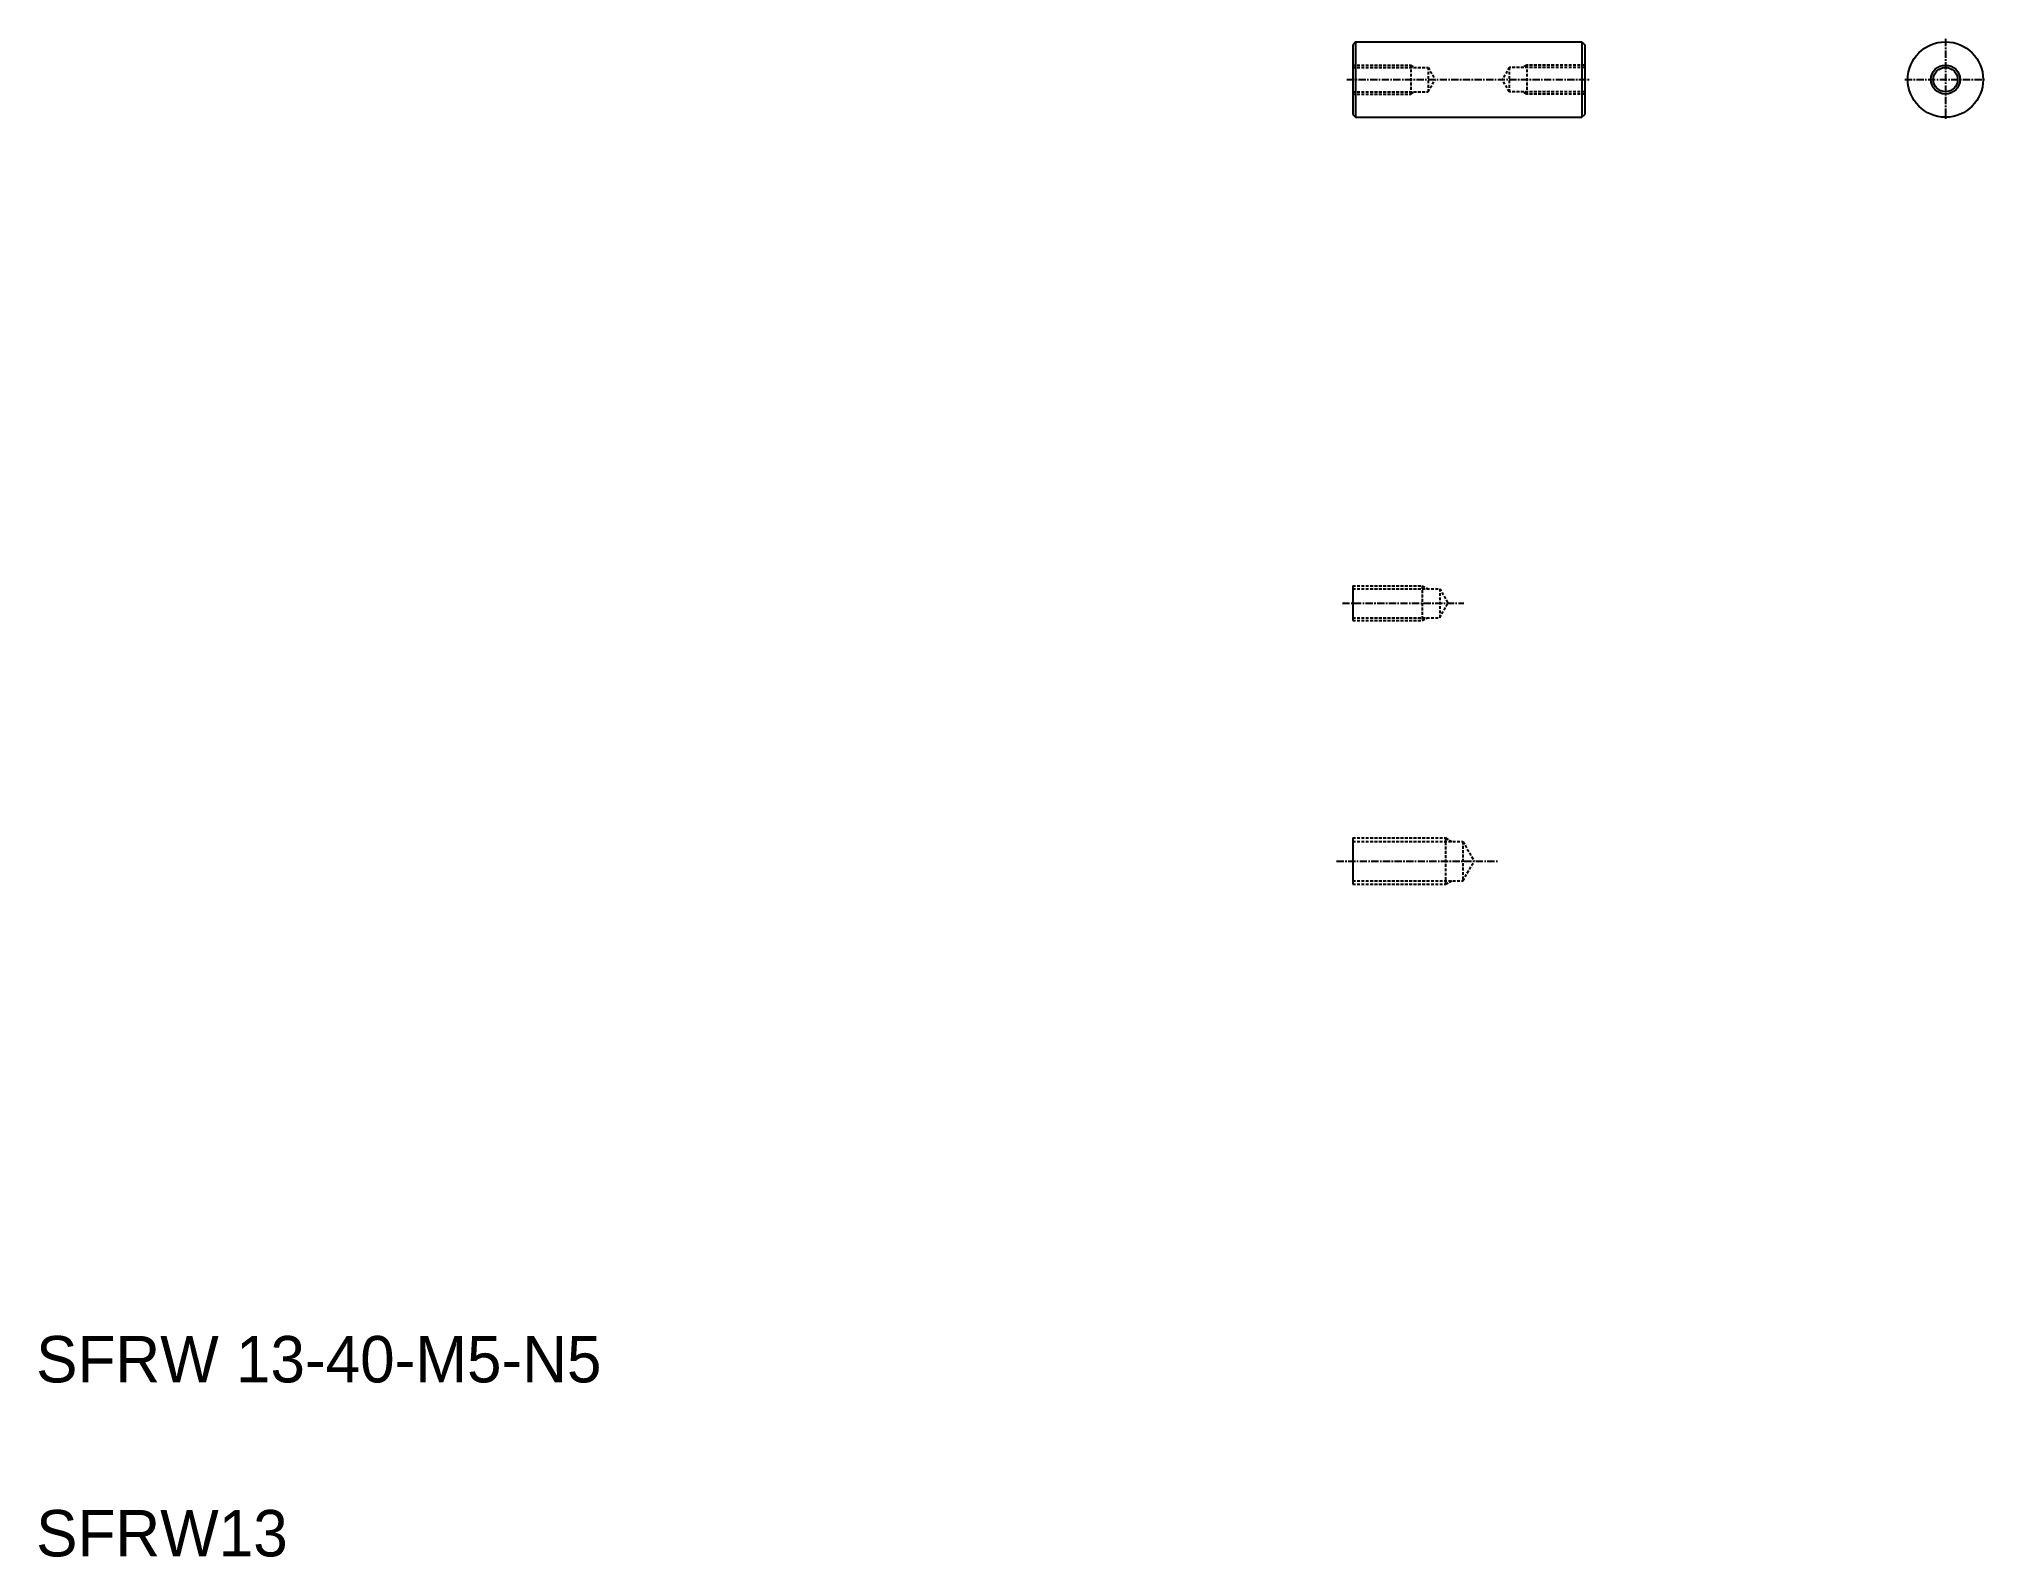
# Model space of a CAD drawing. Extents: x 20 to 356, y 20 to 282.
import ezdxf

# ---------------------------------------------------------------- set-up
doc = ezdxf.new("R2010")
doc.units = 0
doc.linetypes.add('CENTER', pattern=[2, 1.25, -0.25, 0.25, -0.25])
doc.linetypes.add('DASHED', pattern=[0.75, 0.5, -0.25])
doc.layers.get('0').update_dxf_attribs({"linetype": 'CONTINUOUS'})
doc.layers.add('CENTER', color=1, linetype='CENTER')
doc.styles.get("Standard").update_dxf_attribs({"font": 'txt', "height": 6.4})

msp = doc.modelspace()

# ---------------------------------------------------------------- linework, layer by layer
at = {"color": 7, "linetype": 'CONTINUOUS'}
for p, q in [((247.54, 281.13), (247.04, 280.63)), ((247.04, 280.63), (247.04, 268.63)), ((247.54, 281.13), (247.54, 268.13)), ((247.54, 281.13), (286.54, 281.13)), ((286.54, 281.13), (286.54, 268.13)), ((286.54, 281.13), (287.04, 280.63)), ((287.04, 280.63), (287.04, 268.63)), ((247.04, 268.63), (247.54, 268.13)), ((286.54, 268.13), (287.04, 268.63)), ((247.54, 268.13), (286.54, 268.13)), ((247.04, 187.35), (247.04, 181.35)), ((247.04, 143.88), (247.04, 135.88))]:
    msp.add_line(p, q, dxfattribs=at)
at = {"color": 3, "linetype": 'DASHED'}
for p, q in [((247.04, 277.13), (257.04, 277.13)), ((247.04, 276.73), (260.04, 276.73)), ((257.04, 277.13), (257.04, 272.13)), ((257.04, 277.13), (257.65, 276.78)), ((260.04, 276.73), (261.25, 274.63)), ((260.04, 276.73), (260.04, 272.53)), ((274.04, 276.73), (272.83, 274.63)), ((287.04, 276.73), (274.04, 276.73)), ((274.04, 276.73), (274.04, 272.53)), ((277.04, 277.13), (276.43, 276.78)), ((287.04, 277.13), (277.04, 277.13)), ((277.04, 277.13), (277.04, 272.13)), ((247.04, 272.53), (260.04, 272.53)), ((247.04, 272.13), (257.04, 272.13)), ((257.04, 272.13), (257.65, 272.48)), ((260.04, 272.53), (261.25, 274.63)), ((274.04, 272.53), (272.83, 274.63)), ((287.04, 272.53), (274.04, 272.53)), ((277.04, 272.13), (276.43, 272.48)), ((287.04, 272.13), (277.04, 272.13)), ((247.04, 187.35), (259.04, 187.35)), ((247.04, 186.85), (262.04, 186.85)), ((259.04, 187.35), (259.04, 181.35)), ((259.04, 187.35), (259.91, 186.85)), ((262.04, 186.85), (263.48, 184.35)), ((262.04, 186.85), (262.04, 181.85)), ((247.04, 181.85), (262.04, 181.85)), ((247.04, 181.35), (259.04, 181.35)), ((259.04, 181.35), (259.91, 181.85)), ((262.04, 181.85), (263.48, 184.35)), ((247.04, 143.88), (263.04, 143.88)), ((247.04, 143.25), (266.04, 143.25)), ((263.04, 143.88), (263.04, 135.88)), ((263.04, 143.88), (264.12, 143.25)), ((266.04, 143.25), (266.04, 136.5)), ((266.04, 143.25), (267.99, 139.88)), ((266.04, 136.5), (267.99, 139.88)), ((247.04, 136.5), (266.04, 136.5)), ((247.04, 135.88), (263.04, 135.88)), ((263.04, 135.88), (264.12, 136.5))]:
    msp.add_line(p, q, dxfattribs=at)
at = {"color": 7, "linetype": 'CONTINUOUS'}
msp.add_circle((349.26, 274.63), 6.5, dxfattribs=at)
at = {"color": 3, "linetype": 'CONTINUOUS'}
for radius in [2.5, 2.1]:
    msp.add_circle((349.26, 274.63), radius, dxfattribs=at)
at = {"layer": 'CENTER', "color": 1, "linetype": 'CENTER'}
for p, q in [((349.26, 281.63), (349.26, 267.63)), ((246.04, 274.63), (288.04, 274.63)), ((342.26, 274.63), (356.26, 274.63)), ((245.26, 184.35), (266.19, 184.35)), ((244.25, 139.88), (272.15, 139.88))]:
    msp.add_line(p, q, dxfattribs=at)

# ---------------------------------------------------------------- texts
at = {"color": 7, "linetype": 'CONTINUOUS'}
for s, p in [('SFRW 13-40-M5-N5', (20, 50)), ('SFRW13', (20, 20))]:
    msp.add_text(s, height=8, dxfattribs=at).set_placement(p)

doc.saveas('drawing.dxf')
